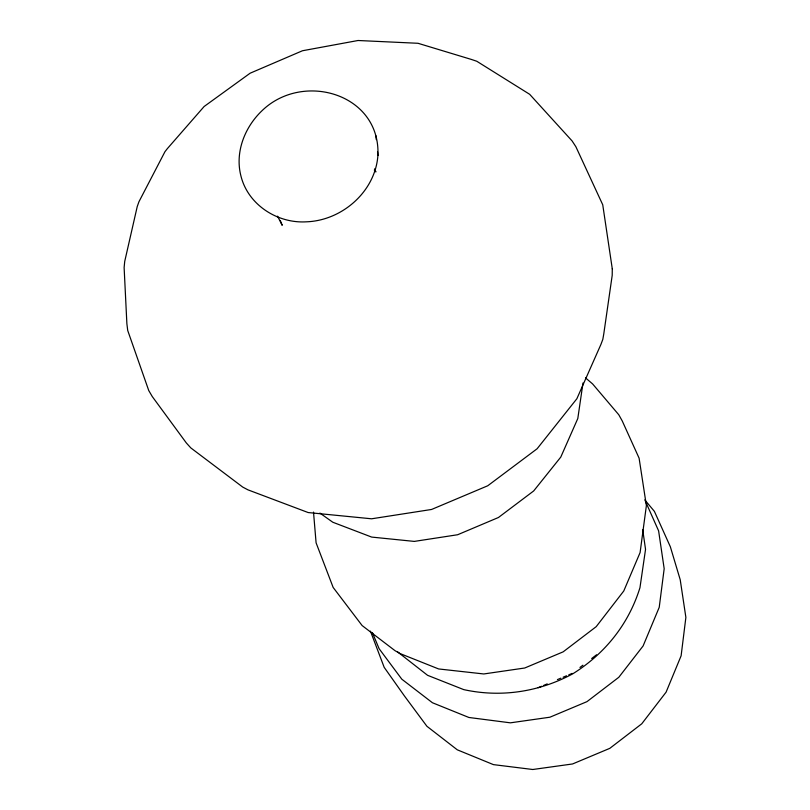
<?xml version="1.0" encoding="UTF-8"?>
<svg xmlns="http://www.w3.org/2000/svg" width="810" height="810" viewBox="0 0 810 810"><rect width="100%" height="100%" fill="white"/><g stroke="black" fill="none" stroke-linecap="round" stroke-linejoin="round"><path stroke-width="1.21" d="M582.997 382.978L577.803 418.527L560.773 457.103L533.679 490.951L498.444 517.499L457.64 534.742L414.305 541.404L371.658 537.081L332.799 522.237L319.92 513.074M377.906 155.459C375.354 191.038 343.096 219.631 308.144 221.737L306.413 221.819C277.486 223.631 248.093 204.839 240.965 176.104C234.748 152.351 244.691 127.15 262.086 110.646C302.981 71.037 380.69 93.788 377.906 155.459L377.561 151.855M579.98 667.44L582.906 665.212M591.695 658.5L596.565 654.784M538.144 687.71L541.546 686.272M543.814 685.321L547.216 683.893M557.432 679.6L560.834 678.172M563.102 677.221L566.504 675.783M568.772 674.831L572.174 673.404M585.529 377.875L592.596 383.92L618.779 414.75L622.283 421.028L639.1 458.166L646.38 505.622L640.102 552.542L623.771 590.986L596.211 626.656L563.153 651.847L524.728 668.007L483.793 673.96L438.625 668.949L400.211 653.629L395.027 650.683L362.131 625.563L333.153 587.442L316.092 542.832L313.51 512.092M374.301 170.06L375.891 171.953L374.564 168.875M644.78 499.881L654.389 511.353L670.346 546.76L680.218 579.727L685.878 617.402L681.119 655.796L666.093 692.155L641.763 723.796L609.808 748.349L572.569 763.962L532.798 769.5L493.422 764.62L457.285 749.817L426.921 726.287L404.352 695.851L384.183 667.339L370.433 631.142M397.609 651.888L427.569 675.307L463.725 689.614C501.025 697.795 539.146 691.922 572.7 673.859C604.999 653.71 628.671 624.166 639.961 587.685L645.54 549.372L642.715 529.801M645.317 501.025L658.611 530.864L664.18 568.711L659.229 607.318L643.11 645.945L618.81 677.281L586.977 701.642L549.919 717.204L510.381 722.834L468.899 717.478L432.418 702.736L401.811 679.195L379.11 648.699L372.367 632.569M280.392 220.735L282.194 225.302L277.546 216.179M375.911 135.705L376.296 139.614M612.279 268.829L612.208 275.309L603.774 333.943L602.822 339.38L600.909 344.463L576.862 398.743L537.121 448.76L487.752 485.767L431.588 509.46L371.598 518.795L308.164 512.548L247.981 489.858L242.727 487.083L190.806 447.9L186.33 442.949L152.26 396.535L148.746 390.541L127.717 330.48L126.876 323.686L124.122 267.573L124.72 261.417L137.234 206.56L138.966 201.7L164.956 151.703L167.305 148.686L204.13 106.505L250.128 73.204L302.484 50.746L358.06 40.5L418 43.284L471.369 59.434L476.776 61.256L529.649 94.294L572.093 140.93L575.88 146.731L602.741 204.788L612.279 268.829"/></g></svg>
